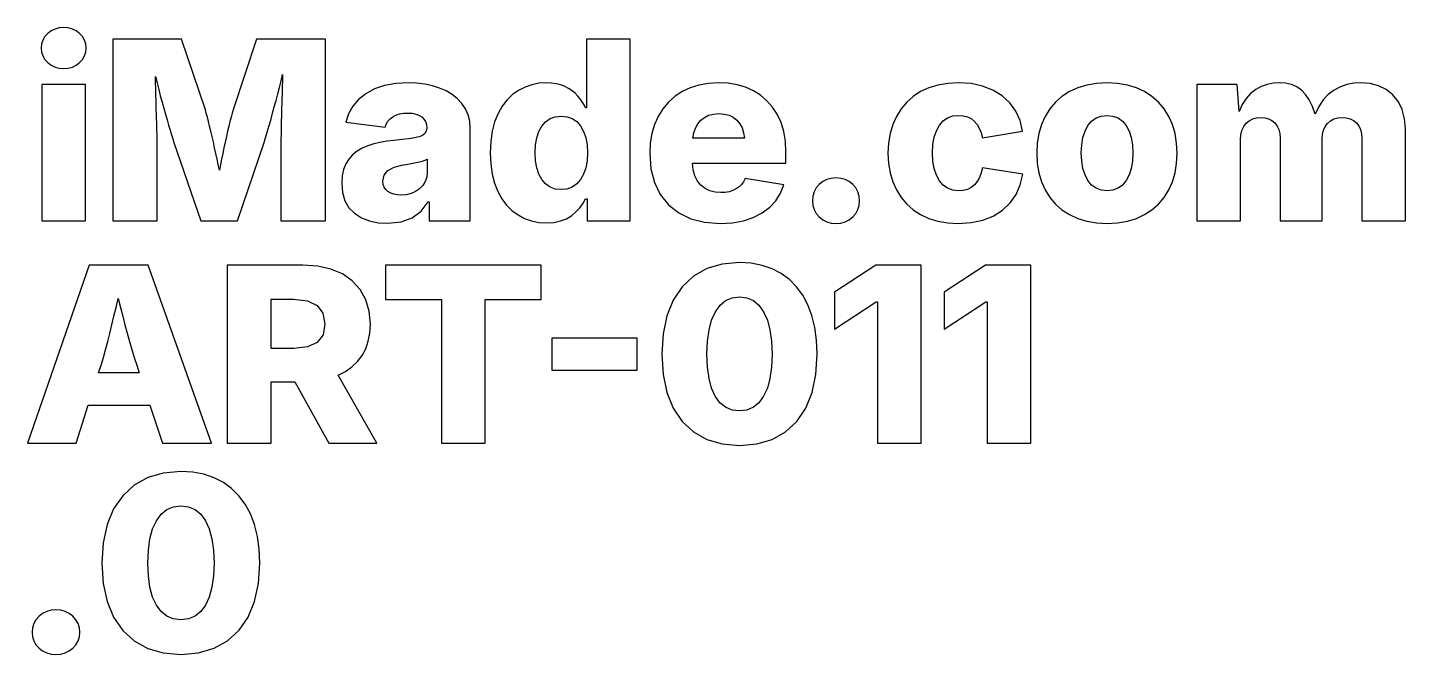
# Model space of a CAD drawing. Header units: metres. Extents: x 0.8 to 39.6, y 0.8 to 10.4.
# Drawn here: x 18.52 to 39.6, y 0.8 to 10.4 of the extents above; entities that cross this region are included whole.
import ezdxf

# ---------------------------------------------------------------- set-up
doc = ezdxf.new("R2010")
doc.units = ezdxf.units.M

msp = doc.modelspace()

# ---------------------------------------------------------------- linework, layer by layer
for p, q in [((18.8822, 10.3489), (18.829, 10.3088)), ((18.9404, 10.3775), (18.8822, 10.3489)), ((19.0036, 10.3946), (18.9404, 10.3775)), ((19.0719, 10.4004), (19.0036, 10.3946)), ((19.1409, 10.3946), (19.0719, 10.4004)), ((19.2048, 10.3775), (19.1409, 10.3946)), ((19.2633, 10.3489), (19.2048, 10.3775)), ((19.3166, 10.3088), (19.2633, 10.3489)), ((18.734, 10.1495), (18.7276, 10.0865)), ((18.753, 10.2075), (18.734, 10.1495)), ((18.7846, 10.2606), (18.753, 10.2075)), ((18.829, 10.3088), (18.7846, 10.2606)), ((19.361, 10.2606), (19.3166, 10.3088)), ((19.3926, 10.2075), (19.361, 10.2606)), ((19.4117, 10.1495), (19.3926, 10.2075)), ((19.418, 10.0865), (19.4117, 10.1495)), ((20.876, 10.2229), (19.8242, 10.2229)), ((19.8242, 10.2229), (19.8242, 7.43959)), ((21.2393, 9.13945), (20.876, 10.2229)), ((22.0214, 10.2229), (21.6638, 9.13945)), ((23.0751, 10.2229), (22.0214, 10.2229)), ((23.0751, 7.43959), (23.0751, 10.2229)), ((27.7363, 10.2229), (27.0709, 10.2229)), ((27.0709, 10.2229), (27.0709, 9.16933)), ((27.7363, 7.43959), (27.7363, 10.2229)), ((18.7276, 10.0865), (18.734, 10.0236)), ((18.734, 10.0236), (18.753, 9.96558)), ((18.753, 9.96558), (18.7846, 9.91245)), ((18.7846, 9.91245), (18.829, 9.86423)), ((19.3166, 9.86423), (19.361, 9.91245)), ((19.361, 9.91245), (19.3926, 9.96558)), ((19.3926, 9.96558), (19.4117, 10.0236)), ((19.4117, 10.0236), (19.418, 10.0865)), ((18.829, 9.86423), (18.8822, 9.82419)), ((18.8822, 9.82419), (18.9404, 9.79558)), ((18.9404, 9.79558), (19.0036, 9.77843)), ((19.0036, 9.77843), (19.0719, 9.77271)), ((19.0719, 9.77271), (19.1409, 9.77843)), ((19.1409, 9.77843), (19.2048, 9.79558)), ((19.2048, 9.79558), (19.2633, 9.82419)), ((19.2633, 9.82419), (19.3166, 9.86423)), ((19.4065, 9.528), (18.7391, 9.528)), ((18.7391, 9.528), (18.7391, 7.43959)), ((19.4065, 7.43959), (19.4065, 9.528)), ((20.4783, 9.55717), (20.4763, 9.64941)), ((20.4763, 9.64941), (20.5005, 9.55153)), ((20.4806, 9.46355), (20.4783, 9.55717)), ((20.5005, 9.55153), (20.5253, 9.45399)), ((22.3721, 9.48271), (22.3969, 9.58206)), ((22.3969, 9.58206), (22.4211, 9.68117)), ((22.4168, 9.49065), (22.4143, 9.39258)), ((22.4191, 9.58684), (22.4168, 9.49065)), ((22.4211, 9.68117), (22.4191, 9.58684)), ((23.9798, 9.51236), (23.8277, 9.46011)), ((24.1514, 9.54372), (23.9798, 9.51236)), ((24.3425, 9.55417), (24.1514, 9.54372)), ((24.4722, 9.54913), (24.3425, 9.55417)), ((24.5956, 9.53407), (24.4722, 9.54913)), ((24.7127, 9.50896), (24.5956, 9.53407)), ((24.8234, 9.47382), (24.7127, 9.50896)), ((26.1304, 9.48901), (26.0315, 9.43834)), ((26.233, 9.52521), (26.1304, 9.48901)), ((26.3393, 9.54692), (26.233, 9.52521)), ((26.4494, 9.55417), (26.3393, 9.54692)), ((26.5313, 9.5506), (26.4494, 9.55417)), ((26.6071, 9.53992), (26.5313, 9.5506)), ((26.6767, 9.52211), (26.6071, 9.53992)), ((26.74, 9.49718), (26.6767, 9.52211)), ((26.7976, 9.46671), (26.74, 9.49718)), ((28.7908, 9.52031), (28.6564, 9.47798)), ((28.9357, 9.5457), (28.7908, 9.52031)), ((29.091, 9.55417), (28.9357, 9.5457)), ((29.2369, 9.54651), (29.091, 9.55417)), ((29.3743, 9.52357), (29.2369, 9.54651)), ((29.5032, 9.48534), (29.3743, 9.52357)), ((32.4462, 9.52031), (32.3082, 9.47798)), ((32.596, 9.5457), (32.4462, 9.52031)), ((32.7574, 9.55417), (32.596, 9.5457)), ((32.9529, 9.54167), (32.7574, 9.55417)), ((33.1301, 9.5042), (32.9529, 9.54167)), ((33.289, 9.44173), (33.1301, 9.5042)), ((34.7227, 9.52031), (34.5847, 9.47798)), ((34.8725, 9.5457), (34.7227, 9.52031)), ((35.0339, 9.55417), (34.8725, 9.5457)), ((35.1953, 9.5457), (35.0339, 9.55417)), ((35.3449, 9.52031), (35.1953, 9.5457)), ((35.4827, 9.47798), (35.3449, 9.52031)), ((37.0233, 9.528), (36.4094, 9.528)), ((36.4094, 9.528), (36.4094, 7.43959)), ((37.0539, 9.11331), (37.0233, 9.528)), ((37.3945, 9.49771), (37.3092, 9.45236)), ((37.483, 9.53012), (37.3945, 9.49771)), ((37.5747, 9.54956), (37.483, 9.53012)), ((37.6696, 9.55603), (37.5747, 9.54956)), ((37.7668, 9.54892), (37.6696, 9.55603)), ((37.8554, 9.52754), (37.7668, 9.54892)), ((37.9355, 9.49194), (37.8554, 9.52754)), ((38.0072, 9.44208), (37.9355, 9.49194)), ((38.605, 9.49246), (38.5082, 9.44302)), ((38.7049, 9.52779), (38.605, 9.49246)), ((38.8081, 9.54897), (38.7049, 9.52779)), ((38.9146, 9.55603), (38.8081, 9.54897)), ((39.0579, 9.54425), (38.9146, 9.55603)), ((39.1878, 9.50887), (39.0579, 9.54425)), ((39.3042, 9.44991), (39.1878, 9.50887)), ((20.4831, 9.36852), (20.4806, 9.46355)), ((20.4858, 9.27208), (20.4831, 9.36852)), ((20.5253, 9.45399), (20.5507, 9.3568)), ((20.5507, 9.3568), (20.5767, 9.25996)), ((22.2947, 9.18529), (22.3207, 9.28329)), ((22.3207, 9.28329), (22.3467, 9.38312)), ((22.3467, 9.38312), (22.3721, 9.48271)), ((22.4115, 9.29262), (22.401, 8.91811)), ((22.4143, 9.39258), (22.4115, 9.29262)), ((23.5837, 9.29713), (23.4951, 9.19481)), ((23.6951, 9.38696), (23.5837, 9.29713)), ((23.8277, 9.46011), (23.6951, 9.38696)), ((24.9255, 9.42892), (24.8234, 9.47382)), ((25.0165, 9.37457), (24.9255, 9.42892)), ((25.0966, 9.31078), (25.0165, 9.37457)), ((25.1657, 9.2375), (25.0966, 9.31078)), ((25.8561, 9.29216), (25.7823, 9.1963)), ((25.9391, 9.37283), (25.8561, 9.29216)), ((26.0315, 9.43834), (25.9391, 9.37283)), ((26.8497, 9.43227), (26.7976, 9.46671)), ((26.8965, 9.39384), (26.8497, 9.43227)), ((26.9379, 9.35146), (26.8965, 9.39384)), ((26.9743, 9.30681), (26.9379, 9.35146)), ((27.0061, 9.26157), (26.9743, 9.30681)), ((28.4208, 9.3443), (28.3225, 9.25644)), ((28.5326, 9.41873), (28.4208, 9.3443)), ((28.6564, 9.47798), (28.5326, 9.41873)), ((29.6236, 9.43181), (29.5032, 9.48534)), ((29.7336, 9.36339), (29.6236, 9.43181)), ((29.8311, 9.2805), (29.7336, 9.36339)), ((29.9162, 9.18312), (29.8311, 9.2805)), ((32.0683, 9.3443), (31.9688, 9.25644)), ((32.1818, 9.41873), (32.0683, 9.3443)), ((32.3082, 9.47798), (32.1818, 9.41873)), ((33.4296, 9.35426), (33.289, 9.44173)), ((33.5477, 9.24547), (33.4296, 9.35426)), ((34.3448, 9.3443), (34.2453, 9.25644)), ((34.4583, 9.41873), (34.3448, 9.3443)), ((34.5847, 9.47798), (34.4583, 9.41873)), ((35.6086, 9.41873), (35.4827, 9.47798)), ((35.7216, 9.3443), (35.6086, 9.41873)), ((35.8208, 9.25644), (35.7216, 9.3443)), ((37.1617, 9.31575), (37.1028, 9.22276)), ((37.2305, 9.39229), (37.1617, 9.31575)), ((37.3092, 9.45236), (37.2305, 9.39229)), ((38.0711, 9.37624), (38.0072, 9.44208)), ((38.1279, 9.29263), (38.0711, 9.37624)), ((38.1777, 9.1913), (38.1279, 9.29263)), ((38.3411, 9.29381), (38.275, 9.19206)), ((38.4189, 9.37746), (38.3411, 9.29381)), ((38.5082, 9.44302), (38.4189, 9.37746)), ((39.407, 9.36736), (39.3042, 9.44991)), ((39.4911, 9.26416), (39.407, 9.36736)), ((20.4886, 9.17664), (20.4858, 9.27208)), ((20.4964, 8.91061), (20.4886, 9.17664)), ((20.5767, 9.25996), (20.6027, 9.16522)), ((20.6027, 9.16522), (20.6281, 9.07433)), ((20.6281, 9.07433), (20.6529, 8.98727)), ((21.2542, 9.08821), (21.2393, 9.13945)), ((21.2701, 9.02972), (21.2542, 9.08821)), ((21.649, 9.08815), (21.633, 9.02948)), ((21.6638, 9.13945), (21.649, 9.08815)), ((22.2445, 9.00081), (22.2693, 9.09113)), ((22.2693, 9.09113), (22.2947, 9.18529)), ((23.4293, 9.07999), (23.3863, 8.95267)), ((23.4951, 9.19481), (23.4293, 9.07999)), ((24.1553, 9.0583), (24.2095, 9.0764)), ((24.2095, 9.0764), (24.27, 9.08727)), ((24.27, 9.08727), (24.3367, 9.0909)), ((24.3367, 9.0909), (24.401, 9.08722)), ((24.401, 9.08722), (24.4579, 9.07617)), ((24.4579, 9.07617), (24.5076, 9.05779)), ((25.2214, 9.15527), (25.1657, 9.2375)), ((25.2611, 9.0645), (25.2214, 9.15527)), ((25.2849, 8.96521), (25.2611, 9.0645)), ((25.7179, 9.08527), (25.6656, 8.9586)), ((25.7823, 9.1963), (25.7179, 9.08527)), ((27.0331, 9.21574), (27.0061, 9.26157)), ((27.0556, 9.16933), (27.0331, 9.21574)), ((27.0709, 9.16933), (27.0556, 9.16933)), ((28.2377, 9.15515), (28.1664, 9.04045)), ((28.3225, 9.25644), (28.2377, 9.15515)), ((28.9392, 9.05609), (29.0134, 9.07518)), ((29.0134, 9.07518), (29.0968, 9.08156)), ((29.0968, 9.08156), (29.1791, 9.0753)), ((29.1791, 9.0753), (29.2521, 9.05656)), ((29.9889, 9.07127), (29.9162, 9.18312)), ((30.047, 8.94559), (29.9889, 9.07127)), ((31.8833, 9.15515), (31.8118, 9.04045)), ((31.9688, 9.25644), (31.8833, 9.15515)), ((33.6393, 9.11891), (33.5477, 9.24547)), ((33.7041, 8.97459), (33.6393, 9.11891)), ((34.1598, 9.15515), (34.0883, 9.04045)), ((34.2453, 9.25644), (34.1598, 9.15515)), ((35.9062, 9.15515), (35.8208, 9.25644)), ((35.9776, 9.04045), (35.9062, 9.15515)), ((37.1028, 9.22276), (37.0539, 9.11331)), ((38.2204, 9.0722), (38.1777, 9.1913)), ((38.275, 9.19206), (38.2204, 9.0722)), ((39.5511, 9.1432), (39.4911, 9.26416)), ((39.5872, 9.0045), (39.5511, 9.1432)), ((20.4984, 8.83093), (20.4964, 8.91061)), ((20.6529, 8.98727), (20.6771, 8.90408)), ((20.6771, 8.90408), (20.7, 8.82655)), ((21.2872, 8.96399), (21.2701, 9.02972)), ((21.3053, 8.89102), (21.2872, 8.96399)), ((21.324, 8.81291), (21.3053, 8.89102)), ((21.5979, 8.89009), (21.5792, 8.81163)), ((21.616, 8.96347), (21.5979, 8.89009)), ((21.633, 9.02948), (21.616, 8.96347)), ((22.1973, 8.83374), (22.2203, 8.91435)), ((22.2203, 8.91435), (22.2445, 9.00081)), ((22.401, 8.91811), (22.3989, 8.83585)), ((23.3863, 8.95267), (23.9906, 8.87607)), ((23.9906, 8.87607), (24.0079, 8.923)), ((24.0079, 8.923), (24.0331, 8.96478)), ((24.0331, 8.96478), (24.0662, 9.00143)), ((24.0662, 9.00143), (24.1072, 9.03296)), ((24.1072, 9.03296), (24.1553, 9.0583)), ((24.5076, 9.05779), (24.5499, 9.03206)), ((24.5499, 9.03206), (24.5838, 8.99954)), ((24.5838, 8.99954), (24.608, 8.96083)), ((24.608, 8.96083), (24.6225, 8.91594)), ((24.6274, 8.85739), (24.62, 8.81285)), ((24.6225, 8.91594), (24.6274, 8.86485)), ((24.6274, 8.86485), (24.6274, 8.85739)), ((25.2929, 8.85739), (25.2849, 8.96521)), ((25.2929, 7.43959), (25.2929, 8.85739)), ((25.6656, 8.9586), (25.6283, 8.81583)), ((26.3424, 8.80678), (26.3872, 8.89009)), ((26.3872, 8.89009), (26.444, 8.95752)), ((26.444, 8.95752), (26.5122, 9.00568)), ((26.5122, 9.00568), (26.5918, 9.03458)), ((26.5918, 9.03458), (26.6827, 9.0442)), ((26.6827, 9.0442), (26.773, 9.03474)), ((26.773, 9.03474), (26.8526, 9.00636)), ((26.8526, 9.00636), (26.9216, 8.95908)), ((26.9216, 8.95908), (26.98, 8.89287)), ((26.98, 8.89287), (27.0264, 8.81044)), ((28.1099, 8.91414), (28.0696, 8.778)), ((28.1664, 9.04045), (28.1099, 8.91414)), ((28.7119, 8.78658), (28.737, 8.85995)), ((28.737, 8.85995), (28.7726, 8.92435)), ((28.7726, 8.92435), (28.8185, 8.97975)), ((28.8185, 8.97975), (28.8743, 9.02429)), ((28.8743, 9.02429), (28.9392, 9.05609)), ((29.2521, 9.05656), (29.3158, 9.02534)), ((29.3158, 9.02534), (29.3702, 8.98161)), ((29.3702, 8.98161), (29.4149, 8.9268)), ((29.4149, 8.9268), (29.4496, 8.8623)), ((29.4496, 8.8623), (29.4742, 8.7881)), ((30.0885, 8.80672), (30.047, 8.94559)), ((31.7553, 8.91414), (31.715, 8.778)), ((31.8118, 9.04045), (31.7553, 8.91414)), ((32.4227, 8.81961), (32.4687, 8.90314)), ((32.4687, 8.90314), (32.5266, 8.96976)), ((32.5266, 8.96976), (32.5954, 9.01735)), ((32.5954, 9.01735), (32.6748, 9.0459)), ((32.6748, 9.0459), (32.7651, 9.05542)), ((32.7651, 9.05542), (32.8352, 9.0498)), ((32.8352, 9.0498), (32.8982, 9.03299)), ((32.8982, 9.03299), (32.9542, 9.00496)), ((32.9542, 9.00496), (33.0032, 8.96573)), ((33.0032, 8.96573), (33.0449, 8.91623)), ((33.0449, 8.91623), (33.0794, 8.85739)), ((33.0794, 8.85739), (33.1066, 8.7892)), ((33.7423, 8.81255), (33.7041, 8.97459)), ((34.0318, 8.91414), (33.9915, 8.778)), ((34.0883, 9.04045), (34.0318, 8.91414)), ((34.697, 8.81349), (34.7413, 8.89848)), ((34.7413, 8.89848), (34.7976, 8.96715)), ((34.7976, 8.96715), (34.8652, 9.01617)), ((34.8652, 9.01617), (34.9439, 9.04561)), ((34.9439, 9.04561), (35.0339, 9.05542)), ((35.0339, 9.05542), (35.1239, 9.04561)), ((35.1239, 9.04561), (35.2027, 9.01617)), ((35.2027, 9.01617), (35.2702, 8.96715)), ((35.2702, 8.96715), (35.3265, 8.89848)), ((35.3265, 8.89848), (35.3708, 8.81349)), ((36.0341, 8.91414), (35.9776, 9.04045)), ((36.0745, 8.778), (36.0341, 8.91414)), ((37.0986, 8.82562), (37.1258, 8.88448)), ((37.1258, 8.88448), (37.1638, 8.93396)), ((37.1638, 8.93396), (37.2104, 8.97321)), ((37.2104, 8.97321), (37.263, 9.00124)), ((37.263, 9.00124), (37.3218, 9.01805)), ((37.3218, 9.01805), (37.3866, 9.02365)), ((37.3866, 9.02365), (37.4496, 9.01834)), ((37.4496, 9.01834), (37.5064, 9.0024)), ((37.5064, 9.0024), (37.5571, 8.97583)), ((37.5571, 8.97583), (37.6018, 8.93864)), ((37.6018, 8.93864), (37.6382, 8.89247)), ((37.6382, 8.89247), (37.6642, 8.83894)), ((38.3461, 8.82773), (38.3718, 8.88406)), ((38.3718, 8.88406), (38.4078, 8.93303)), ((38.4078, 8.93303), (38.4526, 8.97267)), ((38.4526, 8.97267), (38.5049, 9.00099)), ((38.5049, 9.00099), (38.5645, 9.01799)), ((38.5645, 9.01799), (38.6315, 9.02365)), ((38.6315, 9.02365), (38.6946, 9.01851)), ((38.6946, 9.01851), (38.7518, 9.0031)), ((38.7518, 9.0031), (38.8031, 8.97742)), ((38.8031, 8.97742), (38.8486, 8.94145)), ((38.8486, 8.94145), (38.8858, 8.89557)), ((38.8858, 8.89557), (38.9124, 8.84012)), ((39.5992, 8.84805), (39.5872, 9.0045)), ((20.5, 8.75908), (20.4984, 8.83093)), ((20.5008, 8.69504), (20.5, 8.75908)), ((20.5011, 8.63882), (20.5008, 8.69504)), ((20.7, 8.82655), (20.7211, 8.75652)), ((20.7211, 8.75652), (20.7402, 8.69392)), ((20.7402, 8.69392), (20.7574, 8.63882)), ((21.3428, 8.73178), (21.324, 8.81291)), ((21.3617, 8.6476), (21.3428, 8.73178)), ((21.3808, 8.56038), (21.3617, 8.6476)), ((21.5419, 8.6463), (21.5233, 8.55943)), ((21.5606, 8.73038), (21.5419, 8.6463)), ((21.5792, 8.81163), (21.5606, 8.73038)), ((22.1381, 8.63882), (22.1561, 8.69598)), ((22.1561, 8.69598), (22.1759, 8.76096)), ((22.1759, 8.76096), (22.1973, 8.83374)), ((22.3965, 8.69621), (22.3962, 8.63882)), ((22.3974, 8.76189), (22.3965, 8.69621)), ((22.3989, 8.83585), (22.3974, 8.76189)), ((24.0148, 8.6602), (23.9134, 8.64211)), ((24.1206, 8.67245), (24.0148, 8.6602)), ((24.2468, 8.68431), (24.1206, 8.67245)), ((24.3537, 8.69745), (24.2468, 8.68431)), ((24.4413, 8.71187), (24.3537, 8.69745)), ((24.5098, 8.72757), (24.4413, 8.71187)), ((24.5612, 8.74794), (24.5098, 8.72757)), ((24.598, 8.77638), (24.5612, 8.74794)), ((24.62, 8.81285), (24.598, 8.77638)), ((25.6059, 8.65694), (25.5984, 8.48193)), ((25.6283, 8.81583), (25.6059, 8.65694)), ((26.2913, 8.60271), (26.3105, 8.71098)), ((26.3105, 8.71098), (26.3424, 8.80678)), ((27.0264, 8.81044), (27.0596, 8.71448)), ((27.0596, 8.71448), (27.0795, 8.60498)), ((28.0696, 8.778), (28.0454, 8.63206)), ((28.6971, 8.70421), (28.7119, 8.78658)), ((29.4888, 8.70421), (28.6971, 8.70421)), ((29.4742, 8.7881), (29.4888, 8.70421)), ((30.1135, 8.65465), (30.0885, 8.80672)), ((30.1218, 8.4894), (30.1135, 8.65465)), ((31.715, 8.778), (31.6908, 8.63206)), ((32.3701, 8.60806), (32.3898, 8.72125)), ((32.3898, 8.72125), (32.4227, 8.81961)), ((33.1066, 8.7892), (33.1265, 8.71169)), ((33.1265, 8.71169), (33.7423, 8.81255)), ((33.9915, 8.778), (33.9673, 8.63206)), ((34.6463, 8.60428), (34.6653, 8.71542)), ((34.6653, 8.71542), (34.697, 8.81349)), ((35.3708, 8.81349), (35.4025, 8.71542)), ((35.4025, 8.71542), (35.4215, 8.60428)), ((36.0987, 8.63206), (36.0745, 8.778)), ((37.0768, 8.67992), (37.0823, 8.75745)), ((37.0768, 7.43959), (37.0768, 8.67992)), ((37.0823, 8.75745), (37.0986, 8.82562)), ((37.6642, 8.83894), (37.6797, 8.77805)), ((37.6797, 8.77805), (37.685, 8.70981)), ((37.685, 8.70981), (37.685, 7.43959)), ((38.3256, 8.69301), (38.3307, 8.76404)), ((38.3256, 7.43959), (38.3256, 8.69301)), ((38.3307, 8.76404), (38.3461, 8.82773)), ((38.9124, 8.84012), (38.9284, 8.77509)), ((38.9284, 8.77509), (38.9337, 8.70047)), ((38.9337, 8.70047), (38.9337, 7.43959)), ((39.5992, 7.43959), (39.5992, 8.84805)), ((20.5011, 7.43959), (20.5011, 8.63882)), ((20.7574, 8.63882), (21.1685, 7.43959)), ((21.3997, 8.47235), (21.3808, 8.56038)), ((21.4181, 8.38573), (21.3997, 8.47235)), ((21.5049, 8.47183), (21.4872, 8.3855)), ((21.5233, 8.55943), (21.5049, 8.47183)), ((21.7327, 7.43959), (22.1381, 8.63882)), ((22.3962, 8.63882), (22.3962, 7.43959)), ((23.4931, 8.45041), (23.4341, 8.38666)), ((23.561, 8.50528), (23.4931, 8.45041)), ((23.6379, 8.55127), (23.561, 8.50528)), ((23.7238, 8.58839), (23.6379, 8.55127)), ((23.8164, 8.61816), (23.7238, 8.58839)), ((23.9134, 8.64211), (23.8164, 8.61816)), ((25.5984, 8.48193), (25.6055, 8.31177)), ((26.2849, 8.48193), (26.2913, 8.60271)), ((26.2913, 8.3611), (26.2849, 8.48193)), ((27.0795, 8.60498), (27.0862, 8.48193)), ((27.0862, 8.48193), (27.0795, 8.36034)), ((28.0454, 8.63206), (28.0373, 8.47632)), ((28.0373, 8.47632), (28.0553, 8.23856)), ((30.1218, 8.32501), (30.1218, 8.4894)), ((31.6908, 8.63206), (31.6827, 8.47632)), ((31.6827, 8.47632), (31.6908, 8.32063)), ((32.3635, 8.48006), (32.3701, 8.60806)), ((32.3701, 8.35262), (32.3635, 8.48006)), ((33.9673, 8.63206), (33.9592, 8.47632)), ((33.9592, 8.47632), (33.9673, 8.32063)), ((34.64, 8.48006), (34.6463, 8.60428)), ((34.6463, 8.35567), (34.64, 8.48006)), ((35.4215, 8.60428), (35.4279, 8.48006)), ((35.4279, 8.48006), (35.4215, 8.35567)), ((36.1067, 8.47632), (36.0987, 8.63206)), ((36.0987, 8.32063), (36.1067, 8.47632)), ((21.436, 8.30051), (21.4181, 8.38573)), ((21.4535, 8.21667), (21.436, 8.30051)), ((21.47, 8.30045), (21.4535, 8.21667)), ((21.4872, 8.3855), (21.47, 8.30045)), ((23.3523, 8.22649), (23.3319, 8.12852)), ((23.3864, 8.31252), (23.3523, 8.22649)), ((23.4341, 8.38666), (23.3864, 8.31252)), ((24.0331, 8.21246), (24.1293, 8.26465)), ((24.1293, 8.26465), (24.264, 8.297)), ((24.264, 8.297), (24.3119, 8.30481)), ((24.3119, 8.30481), (24.3616, 8.31332)), ((24.3616, 8.31332), (24.4132, 8.32256)), ((24.4132, 8.32256), (24.4667, 8.33247)), ((24.4667, 8.33247), (24.518, 8.34334)), ((24.518, 8.34334), (24.5628, 8.35536)), ((24.5628, 8.35536), (24.6012, 8.36856)), ((24.6012, 8.36856), (24.6331, 8.38293)), ((24.6331, 8.38293), (24.6331, 8.18304)), ((25.6055, 8.31177), (25.6271, 8.1562)), ((26.3105, 8.25264), (26.2913, 8.3611)), ((26.3424, 8.15656), (26.3105, 8.25264)), ((27.0594, 8.25146), (27.0259, 8.15532)), ((27.0795, 8.36034), (27.0594, 8.25146)), ((28.0553, 8.23856), (28.1093, 8.02777)), ((28.7048, 8.21906), (28.6933, 8.32501)), ((28.6933, 8.32501), (30.1218, 8.32501)), ((31.6908, 8.32063), (31.715, 8.17487)), ((32.3898, 8.2393), (32.3701, 8.35262)), ((32.4227, 8.14012), (32.3898, 8.2393)), ((33.1284, 8.25403), (33.1092, 8.17464)), ((33.7442, 8.15691), (33.1284, 8.25403)), ((33.9673, 8.32063), (33.9915, 8.17487)), ((34.6653, 8.24399), (34.6463, 8.35567)), ((34.697, 8.14503), (34.6653, 8.24399)), ((35.4025, 8.24399), (35.3708, 8.14503)), ((35.4215, 8.35567), (35.4025, 8.24399)), ((36.0745, 8.17487), (36.0987, 8.32063)), ((23.3319, 8.12852), (23.3251, 8.01866)), ((23.3251, 8.01866), (23.3375, 7.87343)), ((23.9562, 8.04854), (23.9754, 8.14043)), ((23.961, 7.99934), (23.9562, 8.04854)), ((23.9754, 8.14043), (24.0331, 8.21246)), ((24.604, 8.04247), (24.5675, 7.98303)), ((24.6258, 8.10913), (24.604, 8.04247)), ((24.6331, 8.18304), (24.6258, 8.10913)), ((25.6271, 8.1562), (25.6629, 8.01523)), ((25.6629, 8.01523), (25.7131, 7.88884)), ((26.3872, 8.07285), (26.3424, 8.15656)), ((26.444, 8.005), (26.3872, 8.07285)), ((26.979, 8.0719), (26.9204, 8.00447)), ((27.0259, 8.15532), (26.979, 8.0719)), ((28.1093, 8.02777), (28.1992, 7.84395)), ((28.7298, 8.12723), (28.7048, 8.21906)), ((28.7684, 8.04953), (28.7298, 8.12723)), ((28.8204, 7.98596), (28.7684, 8.04953)), ((29.4728, 8.03856), (29.4419, 7.99554)), ((29.4964, 8.08777), (29.4728, 8.03856)), ((30.0912, 7.99252), (29.4964, 8.08777)), ((30.685, 8.04091), (30.6298, 7.99718)), ((30.7462, 8.07214), (30.685, 8.04091)), ((30.8136, 8.09088), (30.7462, 8.07214)), ((30.887, 8.09714), (30.8136, 8.09088)), ((30.9605, 8.09088), (30.887, 8.09714)), ((31.0278, 8.07214), (30.9605, 8.09088)), ((31.0891, 8.04091), (31.0278, 8.07214)), ((31.1442, 7.99718), (31.0891, 8.04091)), ((31.715, 8.17487), (31.7553, 8.03903)), ((31.7553, 8.03903), (31.8118, 7.9131)), ((32.4687, 8.05507), (32.4227, 8.14012)), ((32.5266, 7.98683), (32.4687, 8.05507)), ((33.0476, 8.04388), (33.0051, 7.99252)), ((33.0823, 8.1046), (33.0476, 8.04388)), ((33.1092, 8.17464), (33.0823, 8.1046)), ((33.7061, 7.99059), (33.7442, 8.15691)), ((33.9915, 8.17487), (34.0318, 8.03903)), ((34.0318, 8.03903), (34.0883, 7.9131)), ((34.7413, 8.05882), (34.697, 8.14503)), ((34.7976, 7.98895), (34.7413, 8.05882)), ((35.3265, 8.05882), (35.2702, 7.98895)), ((35.3708, 8.14503), (35.3265, 8.05882)), ((35.9776, 7.9131), (36.0341, 8.03903)), ((36.0341, 8.03903), (36.0745, 8.17487)), ((23.3375, 7.87343), (23.3746, 7.7478)), ((23.9755, 7.95633), (23.961, 7.99934)), ((23.9997, 7.91949), (23.9755, 7.95633)), ((24.0336, 7.88884), (23.9997, 7.91949)), ((24.075, 7.86473), (24.0336, 7.88884)), ((24.1218, 7.8475), (24.075, 7.86473)), ((24.174, 7.83716), (24.1218, 7.8475)), ((24.2315, 7.83372), (24.174, 7.83716)), ((24.3125, 7.8398), (24.2315, 7.83372)), ((24.3869, 7.858), (24.3125, 7.8398)), ((24.4549, 7.88835), (24.3869, 7.858)), ((24.5165, 7.93085), (24.4549, 7.88835)), ((24.5675, 7.98303), (24.5165, 7.93085)), ((25.7131, 7.88884), (25.7755, 7.7771)), ((26.5122, 7.95656), (26.444, 8.005)), ((26.5918, 7.92747), (26.5122, 7.95656)), ((26.6827, 7.91779), (26.5918, 7.92747)), ((26.7722, 7.92741), (26.6827, 7.91779)), ((26.8514, 7.95631), (26.7722, 7.92741)), ((26.9204, 8.00447), (26.8514, 7.95631)), ((28.1992, 7.84395), (28.3251, 7.6871)), ((28.8837, 7.93652), (28.8204, 7.98596)), ((28.956, 7.90121), (28.8837, 7.93652)), ((29.0372, 7.88004), (28.956, 7.90121)), ((29.1273, 7.87297), (29.0372, 7.88004)), ((29.192, 7.87642), (29.1273, 7.87297)), ((29.2521, 7.88675), (29.192, 7.87642)), ((29.3077, 7.90396), (29.2521, 7.88675)), ((29.3587, 7.92807), (29.3077, 7.90396)), ((29.4039, 7.95871), (29.3587, 7.92807)), ((29.4419, 7.99554), (29.4039, 7.95871)), ((29.9676, 7.74921), (30.0402, 7.86397)), ((30.0402, 7.86397), (30.0912, 7.99252)), ((30.5321, 7.81943), (30.5256, 7.7478)), ((30.5517, 7.88487), (30.5321, 7.81943)), ((30.5842, 7.94411), (30.5517, 7.88487)), ((30.6298, 7.99718), (30.5842, 7.94411)), ((31.1898, 7.94411), (31.1442, 7.99718)), ((31.2224, 7.88487), (31.1898, 7.94411)), ((31.2419, 7.81943), (31.2224, 7.88487)), ((31.2484, 7.7478), (31.2419, 7.81943)), ((31.8118, 7.9131), (31.8833, 7.79881)), ((32.5954, 7.93811), (32.5266, 7.98683)), ((32.6748, 7.90886), (32.5954, 7.93811)), ((32.7651, 7.89911), (32.6748, 7.90886)), ((32.8353, 7.90495), (32.7651, 7.89911)), ((32.8987, 7.92247), (32.8353, 7.90495)), ((32.9553, 7.95166), (32.8987, 7.92247)), ((33.0051, 7.99252), (32.9553, 7.95166)), ((33.5502, 7.71365), (33.6414, 7.84283)), ((33.6414, 7.84283), (33.7061, 7.99059)), ((34.0883, 7.9131), (34.1598, 7.79881)), ((34.8652, 7.93904), (34.7976, 7.98895)), ((34.9439, 7.90909), (34.8652, 7.93904)), ((35.0339, 7.89911), (34.9439, 7.90909)), ((35.1239, 7.90909), (35.0339, 7.89911)), ((35.2027, 7.93904), (35.1239, 7.90909)), ((35.2702, 7.98895), (35.2027, 7.93904)), ((35.9062, 7.79881), (35.9776, 7.9131)), ((23.3746, 7.7478), (23.4364, 7.6418)), ((23.4364, 7.6418), (23.523, 7.5554)), ((24.543, 7.58821), (24.6484, 7.73285)), ((24.6484, 7.73285), (24.6656, 7.73285)), ((24.6656, 7.73285), (24.6656, 7.43959)), ((25.7755, 7.7771), (25.8479, 7.68008)), ((25.8479, 7.68008), (25.9304, 7.59778)), ((25.9304, 7.59778), (26.0229, 7.53018)), ((26.9141, 7.58102), (26.9716, 7.64296)), ((26.9716, 7.64296), (27.0188, 7.70853)), ((27.0188, 7.70853), (27.0556, 7.77769)), ((27.0556, 7.77769), (27.0785, 7.77769)), ((27.0785, 7.77769), (27.0785, 7.43959)), ((28.3251, 7.6871), (28.4825, 7.56165)), ((29.7575, 7.561), (29.8734, 7.64821)), ((29.8734, 7.64821), (29.9676, 7.74921)), ((30.5256, 7.7478), (30.5321, 7.677)), ((30.5321, 7.677), (30.5517, 7.61214)), ((30.5517, 7.61214), (30.5842, 7.55324)), ((31.1898, 7.55324), (31.2224, 7.61214)), ((31.2224, 7.61214), (31.2419, 7.677)), ((31.2419, 7.677), (31.2484, 7.7478)), ((31.8833, 7.79881), (31.9688, 7.69783)), ((31.9688, 7.69783), (32.0683, 7.61015)), ((32.0683, 7.61015), (32.1818, 7.53577)), ((33.2921, 7.51437), (33.4325, 7.60303)), ((33.4325, 7.60303), (33.5502, 7.71365)), ((34.1598, 7.79881), (34.2453, 7.69783)), ((34.2453, 7.69783), (34.3448, 7.61015)), ((34.3448, 7.61015), (34.4583, 7.53577)), ((35.6086, 7.53577), (35.7216, 7.61015)), ((35.7216, 7.61015), (35.8208, 7.69783)), ((35.8208, 7.69783), (35.9062, 7.79881)), ((18.7391, 7.43959), (19.4065, 7.43959)), ((19.8242, 7.43959), (20.5011, 7.43959)), ((21.1685, 7.43959), (21.7327, 7.43959)), ((22.3962, 7.43959), (23.0751, 7.43959)), ((23.523, 7.5554), (23.6289, 7.4884)), ((23.6289, 7.4884), (23.7484, 7.44054)), ((23.7484, 7.44054), (23.8818, 7.4118)), ((23.8818, 7.4118), (24.0288, 7.40224)), ((24.0288, 7.40224), (24.2332, 7.4229)), ((24.2332, 7.4229), (24.4046, 7.48489)), ((24.4046, 7.48489), (24.543, 7.58821)), ((24.6656, 7.43959), (25.2929, 7.43959)), ((26.0229, 7.53018), (26.1231, 7.47746)), ((26.1231, 7.47746), (26.2285, 7.43982)), ((26.2285, 7.43982), (26.3392, 7.41724)), ((26.3392, 7.41724), (26.4551, 7.4097)), ((26.4551, 7.4097), (26.5713, 7.41676)), ((26.5713, 7.41676), (26.6752, 7.43796)), ((26.6752, 7.43796), (26.7669, 7.47327)), ((26.7669, 7.47327), (26.8462, 7.52272)), ((26.8462, 7.52272), (26.9141, 7.58102)), ((27.0785, 7.43959), (27.7363, 7.43959)), ((28.4825, 7.56165), (28.6667, 7.47205)), ((28.6667, 7.47205), (28.8779, 7.41829)), ((28.8779, 7.41829), (29.1159, 7.40036)), ((29.1159, 7.40036), (29.3016, 7.4104)), ((29.3016, 7.4104), (29.4704, 7.44052)), ((29.4704, 7.44052), (29.6223, 7.49072)), ((29.6223, 7.49072), (29.7575, 7.561)), ((30.5842, 7.55324), (30.6298, 7.50029)), ((30.6298, 7.50029), (30.685, 7.45657)), ((30.685, 7.45657), (30.7462, 7.42534)), ((30.7462, 7.42534), (30.8136, 7.4066)), ((30.8136, 7.4066), (30.887, 7.40036)), ((30.887, 7.40036), (30.9605, 7.4066)), ((30.9605, 7.4066), (31.0278, 7.42534)), ((31.0278, 7.42534), (31.0891, 7.45657)), ((31.0891, 7.45657), (31.1442, 7.50029)), ((31.1442, 7.50029), (31.1898, 7.55324)), ((32.1818, 7.53577), (32.3082, 7.47653)), ((32.3082, 7.47653), (32.4462, 7.43422)), ((32.4462, 7.43422), (32.596, 7.40883)), ((32.596, 7.40883), (32.7574, 7.40036)), ((32.7574, 7.40036), (32.9545, 7.41302)), ((32.9545, 7.41302), (33.1327, 7.45103)), ((33.1327, 7.45103), (33.2921, 7.51437)), ((34.4583, 7.53577), (34.5847, 7.47653)), ((34.5847, 7.47653), (34.7227, 7.43422)), ((34.7227, 7.43422), (34.8725, 7.40883)), ((34.8725, 7.40883), (35.0339, 7.40036)), ((35.0339, 7.40036), (35.1953, 7.40883)), ((35.1953, 7.40883), (35.3449, 7.43422)), ((35.3449, 7.43422), (35.4827, 7.47653)), ((35.4827, 7.47653), (35.6086, 7.53577)), ((36.4094, 7.43959), (37.0768, 7.43959)), ((37.685, 7.43959), (38.3256, 7.43959)), ((38.9337, 7.43959), (39.5992, 7.43959)), ((19.4636, 6.76389), (18.5195, 4.03709)), ((20.3621, 6.76389), (19.4636, 6.76389)), ((21.3347, 4.03709), (20.3621, 6.76389)), ((22.7329, 6.76389), (21.5742, 6.76389)), ((21.5742, 6.76389), (21.5742, 4.03709)), ((22.9596, 6.74861), (22.7329, 6.76389)), ((23.1611, 6.7028), (22.9596, 6.74861)), ((26.3768, 6.76389), (23.9947, 6.76389)), ((23.9947, 6.76389), (23.9947, 6.23683)), ((26.3768, 6.23683), (26.3768, 6.76389)), ((29.1456, 6.77739), (28.9115, 6.70807)), ((29.4104, 6.80051), (29.1456, 6.77739)), ((29.5908, 6.7901), (29.4104, 6.80051)), ((29.7576, 6.75887), (29.5908, 6.7901)), ((29.9109, 6.70682), (29.7576, 6.75887)), ((31.4977, 6.76389), (30.867, 6.34663)), ((32.1911, 6.76389), (31.4977, 6.76389)), ((32.1911, 4.03709), (32.1911, 6.76389)), ((33.1747, 6.76389), (32.544, 6.34663)), ((33.8681, 6.76389), (33.1747, 6.76389)), ((33.8681, 4.03709), (33.8681, 6.76389)), ((23.3372, 6.62645), (23.1611, 6.7028)), ((23.488, 6.51956), (23.3372, 6.62645)), ((28.7082, 6.59254), (28.5356, 6.4308)), ((28.9115, 6.70807), (28.7082, 6.59254)), ((30.0506, 6.63394), (29.9109, 6.70682)), ((30.1758, 6.54147), (30.0506, 6.63394)), ((30.2854, 6.43059), (30.1758, 6.54147)), ((23.6089, 6.3866), (23.488, 6.51956)), ((23.6953, 6.23203), (23.6089, 6.3866)), ((28.5356, 6.4308), (28.3981, 6.22766)), ((30.3795, 6.30128), (30.2854, 6.43059)), ((30.867, 6.34663), (30.867, 5.77933)), ((32.544, 6.34663), (32.544, 5.77933)), ((19.874, 6.11273), (19.9062, 6.24965)), ((19.9062, 6.24965), (19.9405, 6.11354)), ((19.9405, 6.11354), (19.9751, 5.97971)), ((22.2447, 5.48651), (22.2447, 6.24049)), ((22.2447, 6.24049), (22.5905, 6.24049)), ((22.5905, 6.24049), (22.7999, 6.2166)), ((22.7999, 6.2166), (22.9495, 6.14488)), ((22.9495, 6.14488), (23.0392, 6.02534)), ((23.7471, 6.05583), (23.6953, 6.23203)), ((23.9947, 6.23683), (24.8514, 6.23683)), ((24.8514, 6.23683), (24.8514, 4.03709)), ((25.5201, 6.23683), (26.3768, 6.23683)), ((25.5201, 4.03709), (25.5201, 6.23683)), ((28.3981, 6.22766), (28.2999, 5.98793)), ((29.0419, 6.04742), (29.1134, 6.14709)), ((29.1134, 6.14709), (29.1986, 6.21829)), ((29.1986, 6.21829), (29.2976, 6.26102)), ((29.2976, 6.26102), (29.4104, 6.27525)), ((29.4104, 6.27525), (29.524, 6.26102)), ((29.524, 6.26102), (29.6237, 6.21829)), ((29.6237, 6.21829), (29.7093, 6.14709)), ((29.7093, 6.14709), (29.7808, 6.04742)), ((30.4581, 6.15355), (30.3795, 6.30128)), ((30.52, 5.98869), (30.4581, 6.15355)), ((30.867, 5.77933), (31.5034, 6.20204)), ((31.5034, 6.20204), (31.5224, 6.20204)), ((31.5224, 6.20204), (31.5224, 4.03709)), ((32.544, 5.77933), (33.1804, 6.20204)), ((33.1804, 6.20204), (33.1994, 6.20204)), ((33.1994, 6.20204), (33.1994, 4.03709)), ((19.8099, 5.84645), (19.8419, 5.97833)), ((19.8419, 5.97833), (19.874, 6.11273)), ((19.9751, 5.97971), (20.0098, 5.84816)), ((23.0392, 6.02534), (23.0692, 5.85802)), ((23.7644, 5.85802), (23.7471, 6.05583)), ((28.2999, 5.98793), (28.2409, 5.71159)), ((28.945, 5.77132), (28.9854, 5.92143)), ((28.9854, 5.92143), (29.0419, 6.04742)), ((29.7808, 6.04742), (29.8374, 5.92143)), ((29.8374, 5.92143), (29.8777, 5.77132)), ((30.5642, 5.80791), (30.52, 5.98869)), ((19.7457, 5.59048), (19.778, 5.7171)), ((19.778, 5.7171), (19.8099, 5.84645)), ((20.0098, 5.84816), (20.0449, 5.7189)), ((20.0449, 5.7189), (20.0802, 5.59218)), ((23.0394, 5.69548), (22.95, 5.57938)), ((23.0692, 5.85802), (23.0394, 5.69548)), ((23.7324, 5.59723), (23.7564, 5.72235)), ((23.7564, 5.72235), (23.7644, 5.85802)), ((28.2409, 5.71159), (28.2213, 5.39867)), ((28.9208, 5.59706), (28.945, 5.77132)), ((29.8777, 5.77132), (29.9019, 5.59706)), ((30.5908, 5.61124), (30.5642, 5.80791)), ((19.7127, 5.46684), (19.7457, 5.59048)), ((20.0802, 5.59218), (20.1161, 5.46819)), ((22.5924, 5.48651), (22.2447, 5.48651)), ((22.801, 5.50972), (22.5924, 5.48651)), ((22.95, 5.57938), (22.801, 5.50972)), ((23.6362, 5.37854), (23.6923, 5.48262)), ((23.6923, 5.48262), (23.7324, 5.59723)), ((27.8445, 5.64572), (26.5394, 5.64572)), ((26.5394, 5.64572), (26.5394, 5.15343)), ((27.8445, 5.15343), (27.8445, 5.64572)), ((28.9127, 5.39867), (28.9208, 5.59706)), ((29.9019, 5.59706), (29.91, 5.39867)), ((30.5996, 5.39867), (30.5908, 5.61124)), ((19.6441, 5.22847), (19.6788, 5.34618)), ((19.6788, 5.34618), (19.7127, 5.46684)), ((20.1161, 5.46819), (20.1524, 5.34695)), ((20.1524, 5.34695), (20.1892, 5.22847)), ((23.4811, 5.20468), (23.5654, 5.28566)), ((23.5654, 5.28566), (23.6362, 5.37854)), ((28.2213, 5.39867), (28.2409, 5.08583)), ((28.9207, 5.20125), (28.9127, 5.39867)), ((29.91, 5.39867), (29.9019, 5.20125)), ((30.5801, 5.08658), (30.5996, 5.39867)), ((19.6061, 5.11136), (19.6441, 5.22847)), ((20.2272, 5.11136), (19.6061, 5.11136)), ((20.1892, 5.22847), (20.2272, 5.11136)), ((23.2724, 5.0784), (23.3835, 5.1356)), ((23.8632, 4.03709), (23.2724, 5.0784)), ((23.3835, 5.1356), (23.4811, 5.20468)), ((26.5394, 5.15343), (27.8445, 5.15343)), ((28.2409, 5.08583), (28.2999, 4.80984)), ((28.9448, 5.02808), (28.9207, 5.20125)), ((29.9019, 5.20125), (29.8777, 5.02808)), ((30.5215, 4.81099), (30.5801, 5.08658)), ((22.2447, 4.97591), (22.6095, 4.97591)), ((22.2447, 4.03709), (22.2447, 4.97591)), ((22.6095, 4.97591), (23.1281, 4.03709)), ((28.9849, 4.87915), (28.9448, 5.02808)), ((29.041, 4.75447), (28.9849, 4.87915)), ((29.8374, 4.87915), (29.7808, 4.75447)), ((29.8777, 5.02808), (29.8374, 4.87915)), ((28.2999, 4.80984), (28.3981, 4.57068)), ((29.1121, 4.65599), (29.041, 4.75447)), ((29.1974, 4.58566), (29.1121, 4.65599)), ((29.7093, 4.65599), (29.6237, 4.58566)), ((29.7808, 4.75447), (29.7093, 4.65599)), ((30.4238, 4.57188), (30.5215, 4.81099)), ((19.2641, 4.03709), (19.4484, 4.61723)), ((19.4484, 4.61723), (20.3906, 4.61723)), ((20.3906, 4.61723), (20.5825, 4.03709)), ((28.3981, 4.57068), (28.5356, 4.36833)), ((29.2969, 4.54346), (29.1974, 4.58566)), ((29.4104, 4.52939), (29.2969, 4.54346)), ((29.524, 4.54346), (29.4104, 4.52939)), ((29.6237, 4.58566), (29.524, 4.54346)), ((30.2871, 4.36926), (30.4238, 4.57188)), ((28.5356, 4.36833), (28.7082, 4.20741)), ((30.1151, 4.20793), (30.2871, 4.36926)), ((18.5195, 4.03709), (19.2641, 4.03709)), ((20.5825, 4.03709), (21.3347, 4.03709)), ((21.5742, 4.03709), (22.2447, 4.03709)), ((23.1281, 4.03709), (23.8632, 4.03709)), ((24.8514, 4.03709), (25.5201, 4.03709)), ((28.7082, 4.20741), (28.9115, 4.09247)), ((28.9115, 4.09247), (29.1456, 4.0235)), ((29.1456, 4.0235), (29.4104, 4.0005)), ((29.4104, 4.0005), (29.6768, 4.02354)), ((29.6768, 4.02354), (29.9117, 4.0927)), ((29.9117, 4.0927), (30.1151, 4.20793)), ((31.5224, 4.03709), (32.1911, 4.03709)), ((33.1994, 4.03709), (33.8681, 4.03709)), ((20.8648, 3.60036), (20.5959, 3.57727)), ((21.0479, 3.58995), (20.8648, 3.60036)), ((21.2173, 3.55875), (21.0479, 3.58995)), ((20.1517, 3.39253), (19.9765, 3.2309)), ((20.3582, 3.508), (20.1517, 3.39253)), ((20.5959, 3.57727), (20.3582, 3.508)), ((21.3729, 3.50673), (21.2173, 3.55875)), ((21.5148, 3.43391), (21.3729, 3.50673)), ((21.642, 3.34151), (21.5148, 3.43391)), ((19.9765, 3.2309), (19.8368, 3.02789)), ((21.7533, 3.23068), (21.642, 3.34151)), ((21.8488, 3.10146), (21.7533, 3.23068)), ((19.8368, 3.02789), (19.7371, 2.78831)), ((20.5631, 2.94739), (20.6497, 3.01854)), ((20.6497, 3.01854), (20.7502, 3.06123)), ((20.7502, 3.06123), (20.8648, 3.07545)), ((20.8648, 3.07545), (20.9801, 3.06123)), ((20.9801, 3.06123), (21.0813, 3.01854)), ((21.0813, 3.01854), (21.1682, 2.94739)), ((21.9286, 2.95383), (21.8488, 3.10146)), ((21.9915, 2.78906), (21.9286, 2.95383)), ((19.7371, 2.78831), (19.6772, 2.51216)), ((20.4332, 2.72186), (20.4905, 2.84776)), ((20.4905, 2.84776), (20.5631, 2.94739)), ((21.1682, 2.94739), (21.2409, 2.84776)), ((21.2409, 2.84776), (21.2983, 2.72186)), ((22.0364, 2.60841), (21.9915, 2.78906)), ((20.3676, 2.39771), (20.3922, 2.57184)), ((20.3922, 2.57184), (20.4332, 2.72186)), ((21.2983, 2.72186), (21.3393, 2.57184)), ((21.3393, 2.57184), (21.3639, 2.39771)), ((22.0633, 2.41187), (22.0364, 2.60841)), ((19.6772, 2.51216), (19.6573, 2.19943)), ((20.3594, 2.19943), (20.3676, 2.39771)), ((21.3639, 2.39771), (21.3721, 2.19943)), ((22.0723, 2.19943), (22.0633, 2.41187)), ((19.6573, 2.19943), (19.6772, 1.88681)), ((20.3675, 2.00215), (20.3594, 2.19943)), ((21.3721, 2.19943), (21.3639, 2.00215)), ((22.0525, 1.88756), (22.0723, 2.19943)), ((20.3919, 1.82909), (20.3675, 2.00215)), ((21.3639, 2.00215), (21.3393, 1.82909)), ((19.6772, 1.88681), (19.7371, 1.61099)), ((20.4326, 1.68027), (20.3919, 1.82909)), ((21.3393, 1.82909), (21.2983, 1.68027)), ((21.993, 1.61214), (22.0525, 1.88756)), ((18.88, 1.47641), (18.812, 1.45807)), ((18.954, 1.48253), (18.88, 1.47641)), ((19.0281, 1.47641), (18.954, 1.48253)), ((19.0961, 1.45807), (19.0281, 1.47641)), ((19.7371, 1.61099), (19.8368, 1.37198)), ((20.4896, 1.55566), (20.4326, 1.68027)), ((20.5619, 1.45726), (20.4896, 1.55566)), ((21.2409, 1.55566), (21.1682, 1.45726)), ((21.2983, 1.68027), (21.2409, 1.55566)), ((21.8938, 1.37318), (21.993, 1.61214)), ((18.6158, 1.2747), (18.5961, 1.21065)), ((18.6486, 1.33272), (18.6158, 1.2747)), ((18.6946, 1.38466), (18.6486, 1.33272)), ((18.7502, 1.42747), (18.6946, 1.38466)), ((18.812, 1.45807), (18.7502, 1.42747)), ((19.1578, 1.42747), (19.0961, 1.45807)), ((19.2135, 1.38466), (19.1578, 1.42747)), ((19.2595, 1.33272), (19.2135, 1.38466)), ((19.2923, 1.2747), (19.2595, 1.33272)), ((19.312, 1.21065), (19.2923, 1.2747)), ((19.8368, 1.37198), (19.9765, 1.16978)), ((20.6485, 1.38696), (20.5619, 1.45726)), ((20.7495, 1.34479), (20.6485, 1.38696)), ((20.8648, 1.33073), (20.7495, 1.34479)), ((20.9801, 1.34479), (20.8648, 1.33073)), ((21.0813, 1.38696), (20.9801, 1.34479)), ((21.1682, 1.45726), (21.0813, 1.38696)), ((21.755, 1.1707), (21.8938, 1.37318)), ((18.5961, 1.21065), (18.5895, 1.14052)), ((18.5895, 1.14052), (18.5961, 1.0712)), ((18.5961, 1.0712), (18.6158, 1.00769)), ((19.2923, 1.00769), (19.312, 1.0712)), ((19.3186, 1.14052), (19.312, 1.21065)), ((19.312, 1.0712), (19.3186, 1.14052)), ((19.9765, 1.16978), (20.1517, 1.00896)), ((21.5804, 1.00948), (21.755, 1.1707)), ((18.6158, 1.00769), (18.6486, 0.950027)), ((18.6486, 0.950027), (18.6946, 0.898193)), ((18.6946, 0.898193), (18.7502, 0.855392)), ((18.7502, 0.855392), (18.812, 0.824814)), ((19.0961, 0.824814), (19.1578, 0.855392)), ((19.1578, 0.855392), (19.2135, 0.898193)), ((19.2135, 0.898193), (19.2595, 0.950027)), ((19.2595, 0.950027), (19.2923, 1.00769)), ((20.1517, 1.00896), (20.3582, 0.894089)), ((20.3582, 0.894089), (20.5959, 0.825165)), ((21.1353, 0.825226), (21.3738, 0.894318)), ((21.3738, 0.894318), (21.5804, 1.00948)), ((18.812, 0.824814), (18.88, 0.806473)), ((18.88, 0.806473), (18.954, 0.800354)), ((18.954, 0.800354), (19.0281, 0.806473)), ((19.0281, 0.806473), (19.0961, 0.824814)), ((20.5959, 0.825165), (20.8648, 0.802185)), ((20.8648, 0.802185), (21.1353, 0.825226))]:
    msp.add_line(p, q)

doc.saveas('drawing.dxf')
